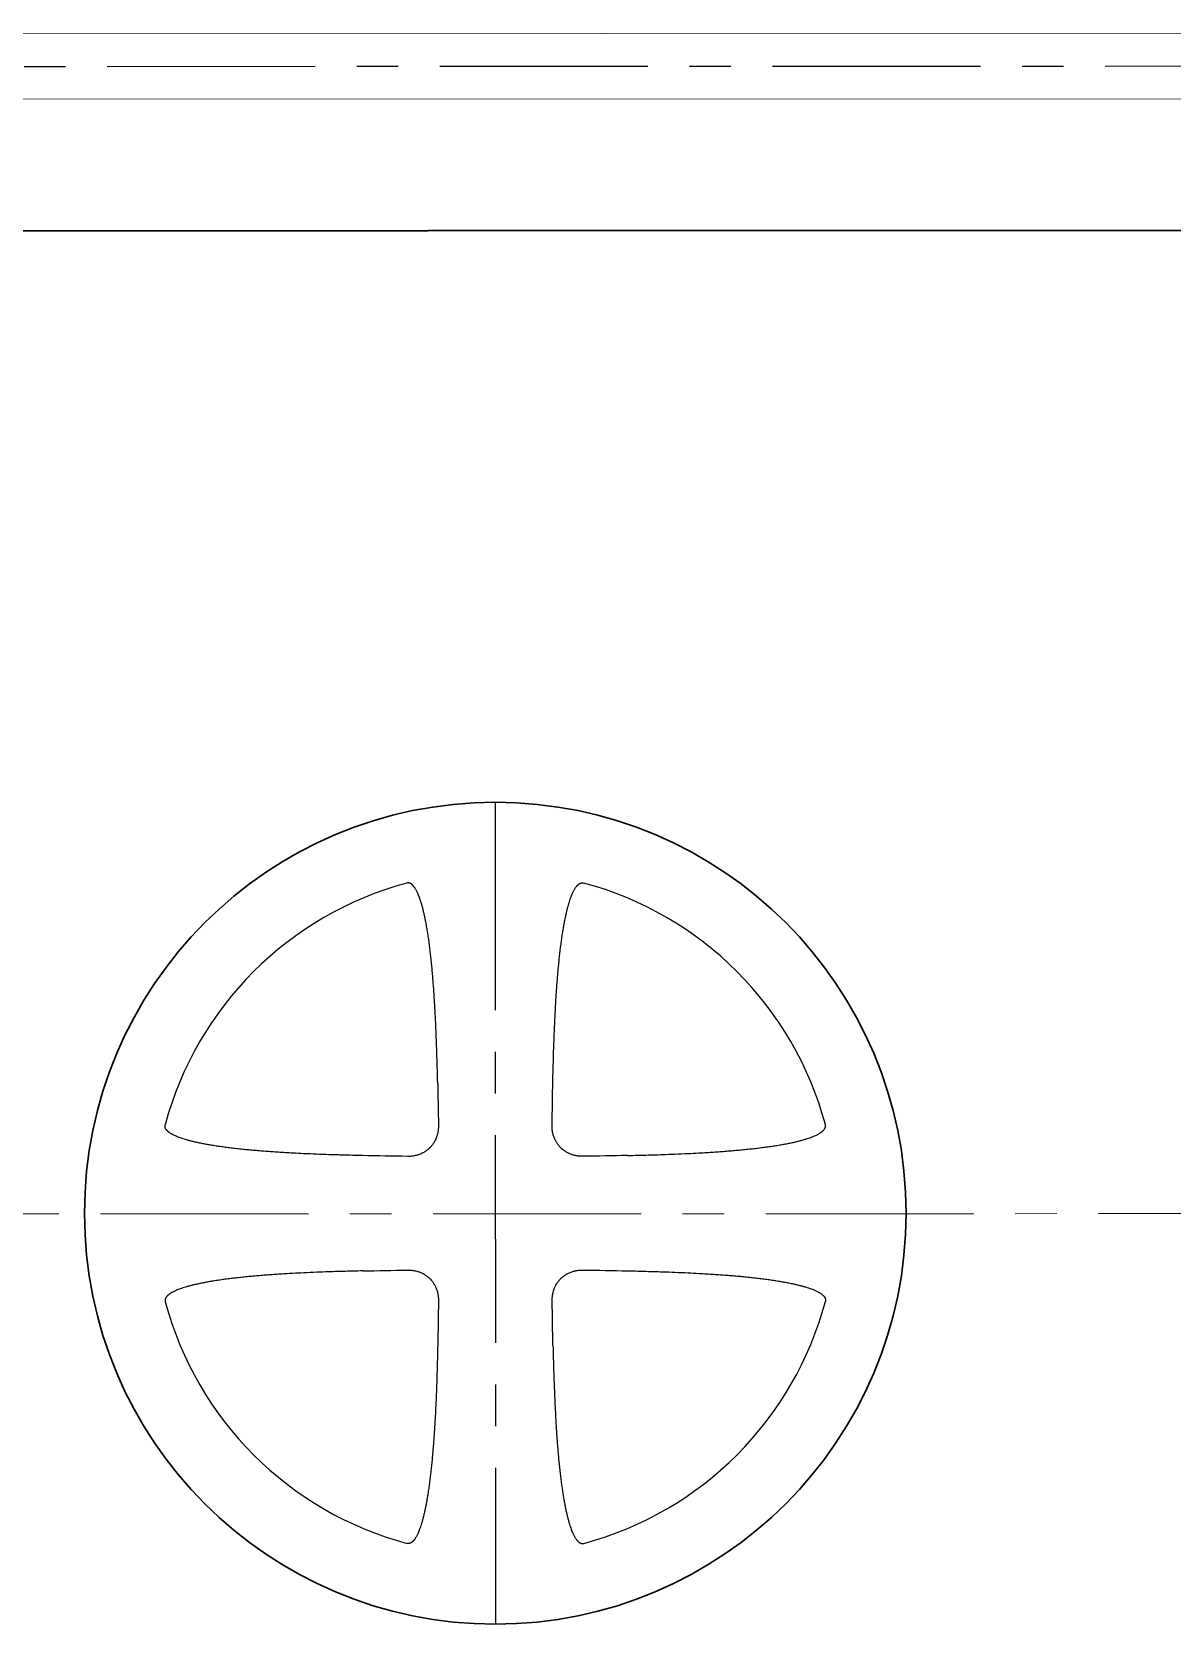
# Model space of a CAD drawing. Header units: millimetres. Extents: x 20530103 to 31271019, y 32092698 to 33532929.
# Drawn here: x 26164995 to 26166736, y 33008165 to 33010596 of the extents above; entities that cross this region are included whole.
import ezdxf

# ---------------------------------------------------------------- set-up
doc = ezdxf.new("R2010")
doc.units = ezdxf.units.MM
doc.linetypes.add('осевая', pattern=[50.8, 31.75, -6.35, 6.35, -6.35])
doc.layers.add('Системный слой', color=7, linetype='Continuous')

msp = doc.modelspace()

# ---------------------------------------------------------------- linework, layer by layer
at = {"lineweight": 20}
for p, q in [((26172216.5514, 33010595.7452), (26152922.0912, 33010588.2552)), ((26172216.5608, 33010495.8133), (26152922.2777, 33010488.2696))]:
    msp.add_line(p, q, dxfattribs=at)
at = {"color": 1, "linetype": 'осевая', "lineweight": 25, "ltscale": 10}
for p, q in [((26152917.8126, 33010538.2548), (26172216.5413, 33010545.7493)), ((26165702.2129, 33009419.5532), (26165702.702, 33008164.8044))]:
    msp.add_line(p, q, dxfattribs=at)
at = {"color": 1, "linetype": 'осевая', "lineweight": 15, "ltscale": 10}
msp.add_line((26151383.5275, 33008787.7874), (26170893.661, 33008792.5503), dxfattribs=at)
at = {"lineweight": 35}
msp.add_lwpolyline([(26168435.0434, 33010293.0485), (26161345.9909, 33010290.2852)], dxfattribs=at)
at = {"layer": 'Системный слой', "color": 7, "lineweight": 30}
msp.add_circle((26165702.4575, 33008792.1788), 627.3744, dxfattribs=at)
at = {"layer": 'Системный слой', "color": 7, "lineweight": 25}
for start, end in [(105.016614, 165.0280533), (15.0166141, 75.0280534), (195.0166141, 255.0280534), (285.016614, 345.0280533)]:
    msp.add_arc((26165702.4575, 33008792.1788), 521.8345, start, end, dxfattribs=at)
at = {"layer": 'Системный слой', "color": 7, "lineweight": 25, "extrusion": (0, 0, -1)}
for centre, major_axis, start_param, end_param in [((26164526.5941, 33008791.7205), (1.2423, -3187.0362), -1.634238642, -1.612784394), ((26166878.3209, 33008792.6372), (-1.2423, 3187.0362), -1.52880826, -1.507354011), ((26165701.9991, 33009968.0422), (-3187.0362, -1.2423), -1.52880826, -1.507354011), ((26165701.9991, 33009968.0422), (-3187.0362, -1.2423), -1.634238642, -1.612784394), ((26165702.9158, 33007616.3154), (3187.0362, 1.2423), -1.634238642, -1.612784394), ((26165702.9158, 33007616.3154), (3187.0362, 1.2423), -1.52880826, -1.507354011), ((26164526.5941, 33008791.7205), (1.2423, -3187.0362), -1.52880826, -1.507354011), ((26166878.3209, 33008792.6372), (-1.2423, 3187.0362), -1.634238642, -1.612784394)]:
    msp.add_ellipse(centre, major_axis=major_axis, ratio=0.342020143, start_param=start_param, end_param=end_param, dxfattribs=at)
at = {"layer": 'Системный слой', "color": 7, "lineweight": 25}
for points, knots in [([(26165614.353, 33008994.2018), (26165614.2335, 33008999.6059), (26165613.9747, 33009010.5282), (26165613.5218, 33009027.1279), (26165613.078, 33009041.2412), (26165612.6716, 33009052.825), (26165612.3349, 33009061.744), (26165611.923, 33009071.8746), (26165611.4202, 33009083.2074), (26165610.8024, 33009095.7786), (26165610.1663, 33009107.4491), (26165609.525, 33009118.173), (26165608.8949, 33009127.9008), (26165608.2105, 33009137.645), (26165607.4712, 33009147.3454), (26165606.6768, 33009156.9492), (26165605.8295, 33009166.3833), (26165604.9254, 33009175.6549), (26165603.9678, 33009184.6986), (26165602.953, 33009193.5208), (26165601.8863, 33009202.0559), (26165600.7562, 33009210.375), (26165599.5698, 33009218.3979), (26165598.327, 33009226.1074), (26165597.0564, 33009233.3366), (26165595.7512, 33009240.1487), (26165594.4368, 33009246.4396), (26165593.1069, 33009252.273), (26165591.7964, 33009257.5462), (26165590.4751, 33009262.4238), (26165589.16, 33009266.8707), (26165587.8418, 33009270.941), (26165586.5804, 33009274.4971), (26165585.36, 33009277.6417), (26165584.218, 33009280.3328), (26165583.1347, 33009282.6672), (26165582.1552, 33009284.6046), (26165581.232, 33009286.2854), (26165580.368, 33009287.7343), (26165579.5378, 33009289.0128), (26165578.7854, 33009290.0783), (26165578.0953, 33009290.9795), (26165577.4849, 33009291.7171), (26165576.9332, 33009292.3356), (26165576.4551, 33009292.8356), (26165576.0164, 33009293.2656), (26165575.6083, 33009293.6409), (26165575.2126, 33009293.9818), (26165574.8418, 33009294.2806), (26165574.4912, 33009294.5452), (26165574.1565, 33009294.7819), (26165573.8209, 33009295.0033), (26165573.4382, 33009295.2377), (26165573.0017, 33009295.4801), (26165572.5118, 33009295.7188), (26165572.0129, 33009295.9277), (26165571.4438, 33009296.1263), (26165570.7424, 33009296.3127), (26165569.924, 33009296.4403), (26165569.1407, 33009296.4686), (26165568.3616, 33009296.4195), (26165567.7603, 33009296.3209), (26165567.3574, 33009296.2217), (26165567.2506, 33009296.193)], [0, 0, 0, 0, 3.294371593, 6.658591543, 10.121592742, 11.902893978, 13.727107621, 15.565805849, 18.089199056, 20.650882172, 23.250738132, 25.227924631, 27.214477482, 29.207844676, 31.198515859, 33.161938964, 35.100748787, 36.992852426, 38.863010201, 40.668912645, 42.432709704, 44.134311819, 45.815956245, 47.406319509, 48.925529492, 50.321905425, 51.666805829, 52.875385207, 53.998684122, 55.003566013, 55.973887457, 56.834853186, 57.62025208, 58.285214561, 58.906539433, 59.421026718, 59.87309663, 60.246258994, 60.602155426, 60.908040864, 61.180306665, 61.401463481, 61.604047946, 61.767516676, 61.910185432, 62.028901262, 62.144789761, 62.250718136, 62.349589011, 62.437155671, 62.520316699, 62.60098611, 62.683376543, 62.794473772, 62.904935231, 63.013803366, 63.122506405, 63.271682214, 63.457840141, 63.633238455, 63.754365664, 63.934896432, 64, 64, 64, 64]), ([(26165790.4045, 33008994.2705), (26165790.5198, 33008999.6756), (26165790.7702, 33009010.6048), (26165791.2107, 33009027.2238), (26165791.6445, 33009041.3649), (26165792.0432, 33009052.9828), (26165792.3745, 33009061.9367), (26165792.7385, 33009071.0534), (26165793.1373, 33009080.3035), (26165793.5763, 33009089.7256), (26165794.0576, 33009099.2705), (26165794.585, 33009108.9278), (26165795.1605, 33009118.648), (26165795.7881, 33009128.4207), (26165796.4704, 33009138.2061), (26165797.2079, 33009147.9423), (26165798.001, 33009157.5761), (26165798.8471, 33009167.0325), (26165799.7501, 33009176.3206), (26165800.7069, 33009185.3745), (26165801.7212, 33009194.2028), (26165802.7876, 33009202.7396), (26165803.918, 33009211.0579), (26165805.1052, 33009219.0779), (26165806.3494, 33009226.7825), (26165807.6216, 33009234.0033), (26165808.9287, 33009240.8035), (26165810.2448, 33009247.0776), (26165811.5757, 33009252.889), (26165812.8858, 33009258.1335), (26165814.2054, 33009262.9773), (26165815.517, 33009267.3849), (26165816.8297, 33009271.412), (26165818.0828, 33009274.9213), (26165819.2924, 33009278.0171), (26165820.4211, 33009280.6598), (26165821.4894, 33009282.948), (26165822.4528, 33009284.8434), (26165823.3593, 33009286.4866), (26165824.2074, 33009287.9038), (26165825.0229, 33009289.1569), (26165825.7634, 33009290.2041), (26165826.4438, 33009291.0925), (26165827.0474, 33009291.8222), (26165827.5944, 33009292.436), (26165828.0702, 33009292.9344), (26165828.5079, 33009293.364), (26165828.9157, 33009293.7397), (26165829.3111, 33009294.0808), (26165829.6817, 33009294.3799), (26165830.0321, 33009294.6449), (26165830.3666, 33009294.8817), (26165830.702, 33009295.1035), (26165831.0845, 33009295.3381), (26165831.5209, 33009295.5808), (26165832.0106, 33009295.82), (26165832.5093, 33009296.0292), (26165833.0783, 33009296.2283), (26165833.7795, 33009296.4152), (26165834.5978, 33009296.5434), (26165835.3811, 33009296.5723), (26165836.1602, 33009296.5239), (26165836.7616, 33009296.4258), (26165837.1646, 33009296.3268), (26165837.2714, 33009296.2983)], [0, 0, 0, 0, 3.346521523, 6.766848111, 10.291529456, 12.106470403, 13.966728464, 15.842272064, 17.760328852, 19.705723419, 21.69055137, 23.687494739, 25.705597318, 27.732687694, 29.765616249, 31.795275715, 33.795524463, 35.769580702, 37.694348858, 39.596138923, 41.431300907, 43.222956688, 44.950627594, 46.657892926, 48.271860481, 49.813092722, 51.228677476, 52.591624534, 53.814670765, 54.950110731, 55.963708116, 56.941680685, 57.807328827, 58.595452265, 59.260387204, 59.880783117, 60.393123522, 60.842570583, 61.213061508, 61.566814526, 61.871519207, 62.143339222, 62.364995754, 62.568380645, 62.733224655, 62.877533629, 62.998105508, 63.115804117, 63.223385704, 63.323799493, 63.412733256, 63.497193458, 63.579124045, 63.662802909, 63.775637351, 63.887825457, 63.998394772, 64.108795928, 64.260302258, 64.449368862, 64.627507815, 64.750527631, 64.933879172, 65, 65, 65, 65]), ([(26165500.3658, 33008880.1258), (26165495.2386, 33008880.2352), (26165484.858, 33008880.4722), (26165471.8026, 33008880.8146), (26165459.5007, 33008881.173), (26165446.3035, 33008881.5939), (26165429.1536, 33008882.2185), (26165410.9381, 33008882.9973), (26165395.0214, 33008883.7893), (26165382.1943, 33008884.5067), (26165371.5808, 33008885.1578), (26165361.5898, 33008885.8252), (26165351.9433, 33008886.5243), (26165342.3651, 33008887.2777), (26165332.9157, 33008888.0847), (26165323.5957, 33008888.949), (26165314.466, 33008889.8687), (26165305.5275, 33008890.8471), (26165296.8414, 33008891.8804), (26165288.3491, 33008892.9791), (26165280.1332, 33008894.1367), (26165272.2177, 33008895.3528), (26165264.7669, 33008896.6013), (26165257.7222, 33008897.8886), (26165251.1892, 33008899.1907), (26165245.1086, 33008900.5134), (26165239.5846, 33008901.8237), (26165234.4552, 33008903.1504), (26165229.7605, 33008904.4767), (26165225.4501, 33008905.8106), (26165221.6671, 33008907.0932), (26165218.3082, 33008908.3401), (26165215.4204, 33008909.513), (26165212.9058, 33008910.6308), (26165210.8101, 33008911.647), (26165208.9879, 33008912.6082), (26165207.4157, 33008913.51), (26165206.0304, 33008914.3766), (26165204.8784, 33008915.1616), (26165203.9059, 33008915.8811), (26165203.1116, 33008916.517), (26165202.4464, 33008917.0918), (26165201.9099, 33008917.5892), (26165201.4488, 33008918.0458), (26165201.0458, 33008918.4716), (26165200.6791, 33008918.8859), (26165200.3567, 33008919.2757), (26165200.071, 33008919.6454), (26165199.816, 33008919.9987), (26165199.5783, 33008920.3521), (26165199.3293, 33008920.7523), (26165199.0742, 33008921.2058), (26165198.8254, 33008921.7112), (26165198.6106, 33008922.2211), (26165198.4088, 33008922.7966), (26165198.2212, 33008923.5001), (26165198.0929, 33008924.3191), (26165198.064, 33008925.1024), (26165198.1124, 33008925.8815), (26165198.2105, 33008926.4829), (26165198.3095, 33008926.8859), (26165198.338, 33008926.9927)], [0, 0, 0, 0, 3.027650468, 6.130094995, 7.711356257, 10.29572092, 13.929306235, 17.85218495, 21.075847564, 23.356555589, 25.454567181, 27.369742625, 29.28457001, 31.181263092, 33.060102395, 34.9034142, 36.729230748, 38.501690757, 40.23857242, 41.92187162, 43.587415304, 45.168284004, 46.68244492, 48.080640478, 49.429669018, 50.648001517, 51.784220094, 52.805921168, 53.793742901, 54.673451645, 55.478236634, 56.16329273, 56.804669619, 57.338102874, 57.808295994, 58.19735665, 58.567881964, 58.885924914, 59.167818492, 59.395947779, 59.604956454, 59.772793989, 59.918929675, 60.040332083, 60.158922171, 60.267662997, 60.369344164, 60.459616107, 60.545401758, 60.628156765, 60.712315906, 60.824376076, 60.935003164, 61.043224388, 61.1494624, 61.294441349, 61.47478319, 61.644699639, 61.762041656, 61.936931263, 62, 62, 62, 62]), ([(26165615.6118, 33008925.9232), (26165615.6243, 33008925.0764), (26165615.6091, 33008923.4013), (26165615.4652, 33008920.8932), (26165615.1994, 33008918.3992), (26165614.8056, 33008915.9034), (26165614.2808, 33008913.4193), (26165613.6254, 33008910.9656), (26165612.8418, 33008908.5592), (26165611.9352, 33008906.2159), (26165610.913, 33008903.951), (26165609.7846, 33008901.7773), (26165608.56, 33008899.7033), (26165607.2456, 33008897.7299), (26165605.8548, 33008895.8676), (26165604.4043, 33008894.1258), (26165602.921, 33008892.5206), (26165601.4188, 33008891.0487), (26165599.9113, 33008889.7059), (26165598.2677, 33008888.3715), (26165596.5825, 33008887.1372), (26165594.8165, 33008885.9733), (26165593.2239, 33008885.0233), (26165591.3843, 33008884.0254), (26165589.2445, 33008882.9933), (26165586.7261, 33008881.9621), (26165584.1698, 33008881.0893), (26165581.9917, 33008880.4787), (26165579.6926, 33008879.94), (26165577.1186, 33008879.4616), (26165574.156, 33008879.1035), (26165571.2816, 33008878.9268), (26165569.5222, 33008878.908), (26165568.6455, 33008878.9202)], [0, 0, 0, 0, 1.160826542, 2.293622235, 3.435630275, 4.588755852, 5.746246171, 6.905347908, 8.06046894, 9.206890964, 10.341223549, 11.457239469, 12.554235135, 13.633163251, 14.697615427, 15.730559355, 16.730574568, 17.684561251, 18.60488317, 19.490060894, 20.578622657, 21.45991575, 22.381037453, 23.113318507, 24.320591035, 25.627436737, 26.832375655, 28.012840773, 28.720001051, 30.061885846, 31.592299148, 32.799070777, 34, 34, 34, 34]), ([(26165836.2018, 33008879.0245), (26165835.3551, 33008879.012), (26165833.6799, 33008879.0272), (26165831.1718, 33008879.1711), (26165828.6779, 33008879.4369), (26165826.1821, 33008879.8307), (26165823.698, 33008880.3555), (26165821.2443, 33008881.0109), (26165818.8378, 33008881.7945), (26165816.4946, 33008882.7011), (26165814.2297, 33008883.7233), (26165812.056, 33008884.8517), (26165809.9819, 33008886.0763), (26165808.0086, 33008887.3907), (26165806.1462, 33008888.7815), (26165804.4045, 33008890.232), (26165802.7993, 33008891.7153), (26165801.3274, 33008893.2175), (26165799.9846, 33008894.725), (26165798.6502, 33008896.3686), (26165797.4159, 33008898.0538), (26165796.2519, 33008899.8198), (26165795.3019, 33008901.4124), (26165794.3041, 33008903.252), (26165793.272, 33008905.3918), (26165792.2407, 33008907.9102), (26165791.368, 33008910.4665), (26165790.7574, 33008912.6446), (26165790.2187, 33008914.9437), (26165789.7402, 33008917.5177), (26165789.3822, 33008920.4803), (26165789.2055, 33008923.3547), (26165789.1866, 33008925.1141), (26165789.1989, 33008925.9908)], [0, 0, 0, 0, 1.160826542, 2.293622235, 3.435630275, 4.588755852, 5.746246171, 6.905347908, 8.06046894, 9.206890964, 10.341223549, 11.457239469, 12.554235135, 13.633163251, 14.697615427, 15.730559355, 16.730574568, 17.684561251, 18.60488317, 19.490060894, 20.578622657, 21.45991575, 22.381037453, 23.113318507, 24.320591035, 25.627436737, 26.832375655, 28.012840773, 28.720001051, 30.061885846, 31.592299148, 32.799070777, 34, 34, 34, 34]), ([(26165904.4805, 33008880.2833), (26165909.727, 33008880.3994), (26165920.3444, 33008880.6504), (26165933.6949, 33008881.0126), (26165946.2601, 33008881.391), (26165959.715, 33008881.8343), (26165977.1759, 33008882.4909), (26165995.6956, 33008883.3081), (26166011.8501, 33008884.1376), (26166024.8387, 33008884.8872), (26166035.5547, 33008885.5654), (26166045.6223, 33008886.2591), (26166055.3225, 33008886.9842), (26166064.9393, 33008887.7643), (26166074.406, 33008888.5978), (26166083.7266, 33008889.4888), (26166092.8384, 33008890.4348), (26166101.7448, 33008891.4393), (26166110.3829, 33008892.498), (26166118.8176, 33008893.6221), (26166126.9669, 33008894.8048), (26166134.8093, 33008896.046), (26166142.1776, 33008897.3181), (26166149.1322, 33008898.6277), (26166155.566, 33008899.9497), (26166161.5396, 33008901.2899), (26166166.9476, 33008902.6135), (26166171.9547, 33008903.9504), (26166176.5221, 33008905.283), (26166180.7031, 33008906.62), (26166184.3563, 33008907.9006), (26166187.5867, 33008909.141), (26166190.3504, 33008910.3026), (26166192.7468, 33008911.4051), (26166194.7337, 33008912.4022), (26166196.4554, 33008913.3419), (26166197.9372, 33008914.2209), (26166199.2424, 33008915.065), (26166200.327, 33008915.8286), (26166201.2417, 33008916.5277), (26166201.9878, 33008917.1444), (26166202.6114, 33008917.7004), (26166203.1136, 33008918.1805), (26166203.5442, 33008918.6199), (26166203.9196, 33008919.028), (26166204.2604, 33008919.4237), (26166204.5593, 33008919.7945), (26166204.8239, 33008920.1451), (26166205.0605, 33008920.4798), (26166205.282, 33008920.8154), (26166205.5164, 33008921.1981), (26166205.7587, 33008921.6346), (26166205.9975, 33008922.1245), (26166206.2063, 33008922.6234), (26166206.405, 33008923.1925), (26166206.5914, 33008923.8939), (26166206.7189, 33008924.7123), (26166206.7472, 33008925.4956), (26166206.6982, 33008926.2747), (26166206.5996, 33008926.876), (26166206.5003, 33008927.2789), (26166206.4717, 33008927.3857)], [0, 0, 0, 0, 3.098261334, 6.270257389, 7.885873744, 10.522157945, 14.222087947, 18.211189336, 21.483219765, 23.791405021, 25.91055982, 27.839239887, 29.766287197, 31.670808361, 33.554373667, 35.397494967, 37.221268987, 38.987539178, 40.71587108, 42.387727128, 44.041242235, 45.608248555, 47.10728905, 48.48832759, 49.819500091, 51.017863675, 52.132794527, 53.131322562, 54.095468401, 54.950921967, 55.731333865, 56.392139341, 57.009564667, 57.52047847, 57.969135823, 58.33888725, 58.691132745, 58.993238407, 59.261550851, 59.478661932, 59.677208155, 59.836710997, 59.975491712, 60.090496101, 60.202763313, 60.305383036, 60.40116592, 60.485997168, 60.566559632, 60.644707497, 60.724522268, 60.832146527, 60.939155451, 61.044621355, 61.149927756, 61.294442138, 61.474782666, 61.644699745, 61.762041735, 61.936930934, 62, 62, 62, 62]), ([(26165500.4344, 33008704.0743), (26165495.3073, 33008703.9609), (26165484.9269, 33008703.7158), (26165471.8718, 33008703.3633), (26165459.5701, 33008702.9952), (26165446.3733, 33008702.5641), (26165429.2239, 33008701.9261), (26165411.009, 33008701.1331), (26165395.0929, 33008700.3287), (26165382.2664, 33008699.6013), (26165371.6534, 33008698.9419), (26165361.6629, 33008698.2668), (26165352.017, 33008697.5601), (26165342.4393, 33008696.7992), (26165332.9906, 33008695.9848), (26165323.6713, 33008695.1133), (26165314.5422, 33008694.1865), (26165305.6045, 33008693.2012), (26165296.9193, 33008692.161), (26165288.4278, 33008691.0557), (26165280.2128, 33008689.8917), (26165272.2983, 33008688.6694), (26165264.8485, 33008687.4151), (26165257.8048, 33008686.1224), (26165251.2727, 33008684.8151), (26165245.1932, 33008683.4877), (26165239.6702, 33008682.1731), (26165234.5418, 33008680.8424), (26165229.8482, 33008679.5125), (26165225.5388, 33008678.1752), (26165221.7569, 33008676.8896), (26165218.3989, 33008675.6401), (26165215.512, 33008674.465), (26165212.9983, 33008673.3452), (26165210.9034, 33008672.3274), (26165209.0819, 33008671.3648), (26165207.5105, 33008670.4617), (26165206.1258, 33008669.594), (26165204.9744, 33008668.8082), (26165204.0025, 33008668.0879), (26165203.2087, 33008667.4514), (26165202.5439, 33008666.876), (26165202.0078, 33008666.3782), (26165201.5471, 33008665.9213), (26165201.1444, 33008665.4951), (26165200.778, 33008665.0806), (26165200.456, 33008664.6906), (26165200.1705, 33008664.3206), (26165199.9158, 33008663.9671), (26165199.6784, 33008663.6135), (26165199.4296, 33008663.2131), (26165199.1749, 33008662.7595), (26165198.9265, 33008662.2538), (26165198.7121, 33008661.7438), (26165198.5108, 33008661.1681), (26165198.3237, 33008660.4645), (26165198.196, 33008659.6454), (26165198.1677, 33008658.862), (26165198.2168, 33008658.0829), (26165198.3154, 33008657.4817), (26165198.4146, 33008657.0787), (26165198.4433, 33008656.972)], [0, 0, 0, 0, 3.027650466, 6.130094991, 7.711356252, 10.295720913, 13.929306225, 17.852184938, 21.07584755, 23.356555574, 25.454567165, 27.369742608, 29.284569992, 31.181263074, 33.060102377, 34.903414182, 36.72923073, 38.50169074, 40.238572403, 41.921871604, 43.587415288, 45.168283988, 46.682444905, 48.080640464, 49.429669005, 50.648001504, 51.784220082, 52.805921157, 53.793742891, 54.673451636, 55.478236627, 56.163292723, 56.804669613, 57.33810287, 57.80829599, 58.197356647, 58.567881962, 58.885924912, 59.167818491, 59.395947778, 59.604956454, 59.772793988, 59.918929674, 60.040332083, 60.15892217, 60.267662996, 60.369344163, 60.459616106, 60.545401757, 60.628156764, 60.712315905, 60.824376075, 60.935003163, 61.043224387, 61.1494624, 61.294441348, 61.474783189, 61.644699639, 61.762041656, 61.936931263, 62, 62, 62, 62]), ([(26165568.7131, 33008705.3331), (26165569.5599, 33008705.3456), (26165571.235, 33008705.3304), (26165573.7431, 33008705.1865), (26165576.2371, 33008704.9207), (26165578.7329, 33008704.5269), (26165581.217, 33008704.0022), (26165583.6707, 33008703.3467), (26165586.0771, 33008702.5632), (26165588.4204, 33008701.6565), (26165590.6853, 33008700.6343), (26165592.8589, 33008699.506), (26165594.933, 33008698.2813), (26165596.9052, 33008696.9677), (26165598.7597, 33008695.5829), (26165600.4801, 33008694.1513), (26165602.0434, 33008692.7106), (26165603.6666, 33008691.0643), (26165605.1115, 33008689.4264), (26165606.5274, 33008687.6407), (26165607.8741, 33008685.7701), (26165609.2594, 33008683.5853), (26165610.4119, 33008681.4919), (26165611.4049, 33008679.4639), (26165612.3291, 33008677.3327), (26165613.0685, 33008675.3175), (26165613.8118, 33008672.9916), (26165614.35, 33008670.978), (26165614.8202, 33008668.7556), (26165615.1859, 33008666.666), (26165615.5065, 33008664.144), (26165615.705, 33008661.2414), (26165615.7292, 33008659.3077), (26165615.7161, 33008658.3668)], [0, 0, 0, 0, 1.160824505, 2.293619377, 3.435628046, 4.588756653, 5.746252086, 6.905357744, 8.060477574, 9.206889122, 10.341203147, 11.457204809, 12.554204619, 13.633169084, 14.695740988, 15.71706833, 16.69175045, 17.601108296, 18.876909107, 19.676174613, 20.71618965, 22.027068401, 23.21144584, 23.982011638, 25.113816219, 26.386624586, 26.915981655, 28.452958319, 29.235772501, 30.022225733, 31.353685786, 32.710829606, 34, 34, 34, 34]), ([(26165789.3032, 33008658.4345), (26165789.2907, 33008659.2812), (26165789.3059, 33008660.9564), (26165789.4498, 33008663.4645), (26165789.7156, 33008665.9584), (26165790.1094, 33008668.4542), (26165790.6341, 33008670.9383), (26165791.2896, 33008673.392), (26165792.0731, 33008675.7985), (26165792.9798, 33008678.1417), (26165794.002, 33008680.4066), (26165795.1303, 33008682.5803), (26165796.355, 33008684.6544), (26165797.6694, 33008686.6277), (26165799.0602, 33008688.4901), (26165800.5106, 33008690.2318), (26165801.994, 33008691.837), (26165803.4961, 33008693.3089), (26165805.0036, 33008694.6517), (26165806.6473, 33008695.9861), (26165808.3325, 33008697.2204), (26165810.0984, 33008698.3844), (26165811.6911, 33008699.3344), (26165813.5307, 33008700.3322), (26165815.6705, 33008701.3643), (26165818.1889, 33008702.3956), (26165820.7452, 33008703.2683), (26165822.9233, 33008703.8789), (26165825.2223, 33008704.4176), (26165827.7964, 33008704.8961), (26165830.759, 33008705.2541), (26165833.6333, 33008705.4308), (26165835.3928, 33008705.4497), (26165836.2695, 33008705.4374)], [0, 0, 0, 0, 1.160826542, 2.293622235, 3.435630275, 4.588755852, 5.746246171, 6.905347908, 8.06046894, 9.206890964, 10.341223549, 11.457239469, 12.554235135, 13.633163251, 14.697615427, 15.730559355, 16.730574568, 17.684561251, 18.60488317, 19.490060894, 20.578622657, 21.45991575, 22.381037453, 23.113318507, 24.320591035, 25.627436737, 26.832375655, 28.012840773, 28.720001051, 30.061885846, 31.592299148, 32.799070777, 34, 34, 34, 34]), ([(26165904.5491, 33008704.2318), (26165909.7957, 33008704.1199), (26165920.4133, 33008703.8771), (26165933.7641, 33008703.5254), (26165946.3296, 33008703.1567), (26165959.7848, 33008702.7239), (26165977.2462, 33008702.0809), (26165995.7666, 33008701.2782), (26166011.9217, 33008700.4613), (26166024.9109, 33008699.7218), (26166035.6274, 33008699.0519), (26166045.6955, 33008698.3661), (26166055.3963, 33008697.6486), (26166065.0137, 33008696.876), (26166074.4811, 33008696.0498), (26166083.8024, 33008695.1661), (26166092.9149, 33008694.2272), (26166101.8221, 33008693.2296), (26166110.461, 33008692.1777), (26166118.8965, 33008691.0601), (26166127.0468, 33008689.8838), (26166134.8901, 33008688.6487), (26166142.2595, 33008687.3824), (26166149.215, 33008686.0782), (26166155.6498, 33008684.7612), (26166161.6245, 33008683.4256), (26166167.0336, 33008682.1062), (26166172.0417, 33008680.7733), (26166176.6101, 33008679.4443), (26166180.7922, 33008678.1105), (26166184.4463, 33008676.8327), (26166187.6777, 33008675.5948), (26166190.4423, 33008674.4355), (26166192.8396, 33008673.3348), (26166194.8272, 33008672.3393), (26166196.5497, 33008671.4009), (26166198.0322, 33008670.523), (26166199.338, 33008669.68), (26166200.4232, 33008668.9172), (26166201.3385, 33008668.2188), (26166202.085, 33008667.6027), (26166202.7091, 33008667.0471), (26166203.2117, 33008666.5675), (26166203.6427, 33008666.1284), (26166204.0184, 33008665.7206), (26166204.3595, 33008665.3252), (26166204.6586, 33008664.9546), (26166204.9235, 33008664.6042), (26166205.1604, 33008664.2696), (26166205.3821, 33008663.9342), (26166205.6168, 33008663.5518), (26166205.8595, 33008663.1154), (26166206.0987, 33008662.6257), (26166206.3079, 33008662.127), (26166206.507, 33008661.558), (26166206.6939, 33008660.8568), (26166206.8221, 33008660.0385), (26166206.851, 33008659.2552), (26166206.8025, 33008658.4761), (26166206.7045, 33008657.8747), (26166206.6055, 33008657.4717), (26166206.5769, 33008657.3649)], [0, 0, 0, 0, 3.098261337, 6.270257394, 7.88587375, 10.522157951, 14.222087953, 18.211189342, 21.483219771, 23.791405029, 25.91055983, 27.8392399, 29.766287214, 31.670808384, 33.554373694, 35.397494999, 37.221270799, 38.987539216, 40.715868525, 42.387727164, 44.041242269, 45.608248584, 47.107289074, 48.488327607, 49.819500103, 51.017863682, 52.13279453, 53.131322563, 54.0954684, 54.950921965, 55.731333862, 56.392139339, 57.009564665, 57.520478469, 57.969135823, 58.33888725, 58.691132745, 58.993238408, 59.261550851, 59.478661933, 59.677208155, 59.836710998, 59.975491713, 60.090496102, 60.202763313, 60.305383036, 60.40116592, 60.485997169, 60.566559633, 60.644707498, 60.724522269, 60.832146528, 60.939155452, 61.044621356, 61.149927757, 61.294442138, 61.474782667, 61.644699746, 61.762041735, 61.936930934, 62, 62, 62, 62]), ([(26165614.5105, 33008590.0872), (26165614.3935, 33008584.6055), (26165614.1397, 33008573.5388), (26165613.7703, 33008559.6405), (26165613.4239, 33008547.9828), (26165613.1121, 33008538.2804), (26165612.6806, 33008525.9811), (26165612.1085, 33008511.42), (26165611.3647, 33008494.9135), (26165610.5898, 33008479.9324), (26165609.8291, 33008466.8828), (26165609.1435, 33008456.1732), (26165608.4436, 33008446.1407), (26165607.7134, 33008436.4984), (26165606.9284, 33008426.9528), (26165606.0912, 33008417.5772), (26165605.1977, 33008408.3639), (26165604.2513, 33008399.3786), (26165603.2484, 33008390.6142), (26165602.1944, 33008382.1366), (26165601.0779, 33008373.8745), (26165599.906, 33008365.9068), (26165598.6785, 33008358.2494), (26165597.4234, 33008351.0668), (26165596.134, 33008344.2957), (26165594.8349, 33008338.0375), (26165593.5196, 33008332.2286), (26165592.2219, 33008326.969), (26165590.912, 33008322.0965), (26165589.6059, 33008317.6457), (26165588.2948, 33008313.5642), (26165587.0368, 33008309.9882), (26165585.8166, 33008306.8181), (26165584.6714, 33008304.0976), (26165583.5825, 33008301.7327), (26165582.5948, 33008299.7651), (26165581.6622, 33008298.0561), (26165580.7884, 33008296.5829), (26165579.9493, 33008295.2845), (26165579.1896, 33008294.2047), (26165578.4937, 33008293.2932), (26165577.8794, 33008292.549), (26165577.3251, 33008291.9264), (26165576.8459, 33008291.4244), (26165576.4071, 33008290.9936), (26165575.9993, 33008290.6179), (26165575.6038, 33008290.2768), (26165575.2333, 33008289.9777), (26165574.8829, 33008289.7128), (26165574.5483, 33008289.4759), (26165574.2129, 33008289.2542), (26165573.8304, 33008289.0195), (26165573.3941, 33008288.7768), (26165572.9044, 33008288.5376), (26165572.4056, 33008288.3284), (26165571.8367, 33008288.1293), (26165571.1355, 33008287.9424), (26165570.3172, 33008287.8142), (26165569.5339, 33008287.7853), (26165568.7548, 33008287.8338), (26165568.1534, 33008287.9318), (26165567.7504, 33008288.0308), (26165567.6436, 33008288.0594)], [0, 0, 0, 0, 3.289425785, 6.641072506, 8.341944379, 10.288254271, 12.467463829, 15.730360375, 19.040042649, 22.396272394, 24.748617788, 26.901300285, 28.851790397, 30.799552599, 32.720392494, 34.616970036, 36.467565256, 38.296603138, 40.062485517, 41.78701453, 43.450467192, 45.094385097, 46.649301137, 48.134932472, 49.501134164, 50.817333387, 52.001691581, 53.103718779, 54.091658013, 55.046430083, 55.895776701, 56.672127723, 57.331893274, 57.949266326, 58.462051315, 58.913491524, 59.286860563, 59.642660821, 59.947992889, 60.219335302, 60.439132084, 60.640228459, 60.801979529, 60.942837132, 61.059697506, 61.173775908, 61.278050622, 61.375378074, 61.46157731, 61.543439091, 61.622847514, 61.703949805, 61.813310178, 61.922045176, 62.029212163, 62.136216983, 62.283062174, 62.466311413, 62.638969098, 62.758203699, 62.935913687, 63, 63, 63, 63]), ([(26165790.562, 33008590.1558), (26165790.6806, 33008584.7916), (26165790.9374, 33008573.9487), (26165791.3086, 33008560.3228), (26165791.6559, 33008548.8642), (26165791.9685, 33008539.2965), (26165792.4013, 33008527.1259), (26165792.9747, 33008512.6817), (26165793.7194, 33008496.2719), (26165794.4946, 33008481.3477), (26165795.2556, 33008468.3196), (26165795.9425, 33008457.5999), (26165796.6439, 33008447.544), (26165797.3761, 33008437.868), (26165798.1632, 33008428.2828), (26165799.0031, 33008418.8589), (26165799.8998, 33008409.5901), (26165800.8503, 33008400.5405), (26165801.8584, 33008391.7047), (26165802.919, 33008383.1471), (26165804.0435, 33008374.7994), (26165805.225, 33008366.7418), (26165806.4634, 33008358.9933), (26165807.7309, 33008351.7196), (26165809.0341, 33008344.8592), (26165810.3481, 33008338.5163), (26165811.6789, 33008332.6288), (26165812.9923, 33008327.2998), (26165814.3179, 33008322.3656), (26165815.639, 33008317.8628), (26165816.9644, 33008313.7383), (26165818.2343, 33008310.1311), (26165819.4647, 33008306.9385), (26165820.6175, 33008304.2039), (26165821.7124, 33008301.8304), (26165822.7034, 33008299.8598), (26165823.6381, 33008298.1503), (26165824.5129, 33008296.6778), (26165825.3531, 33008295.3801), (26165826.1136, 33008294.3009), (26165826.8101, 33008293.3899), (26165827.425, 33008292.6463), (26165827.9799, 33008292.0241), (26165828.4594, 33008291.5225), (26165828.8985, 33008291.0921), (26165829.3067, 33008290.7167), (26165829.7024, 33008290.3759), (26165830.0731, 33008290.077), (26165830.4238, 33008289.8124), (26165830.7585, 33008289.5758), (26165831.0941, 33008289.3543), (26165831.4767, 33008289.1199), (26165831.9133, 33008288.8776), (26165832.4032, 33008288.6388), (26165832.9021, 33008288.43), (26165833.4712, 33008288.2313), (26165834.1726, 33008288.0449), (26165834.9909, 33008287.9174), (26165835.7743, 33008287.8891), (26165836.5534, 33008287.9381), (26165837.1546, 33008288.0367), (26165837.5576, 33008288.136), (26165837.6643, 33008288.1646)], [0, 0, 0, 0, 3.218923136, 6.50682583, 8.178508276, 10.098302523, 12.252324325, 15.489576072, 18.779789971, 22.12274404, 24.473336148, 26.627827063, 28.584131871, 30.538173803, 32.467067938, 34.373013837, 36.235157188, 38.076608153, 39.857077487, 41.597492253, 43.278569694, 44.940532211, 46.513957966, 48.018144325, 49.402538406, 50.736545173, 51.936949418, 53.053666948, 54.053978732, 55.020167258, 55.878253101, 56.661608666, 57.325774799, 57.946675197, 58.461222986, 58.913538136, 59.286894357, 59.642684309, 59.948009353, 60.219346434, 60.439139687, 60.640232736, 60.801981719, 60.942838005, 61.059697972, 61.173776052, 61.278050575, 61.375377913, 61.461577123, 61.543438914, 61.622847383, 61.703949732, 61.813310168, 61.9220452, 62.029212193, 62.136216998, 62.283062174, 62.466311411, 62.638969098, 62.758203699, 62.935913687, 63, 63, 63, 63])]:
    msp.add_open_spline(points, degree=3, knots=knots, dxfattribs=at)

doc.saveas('drawing.dxf')
